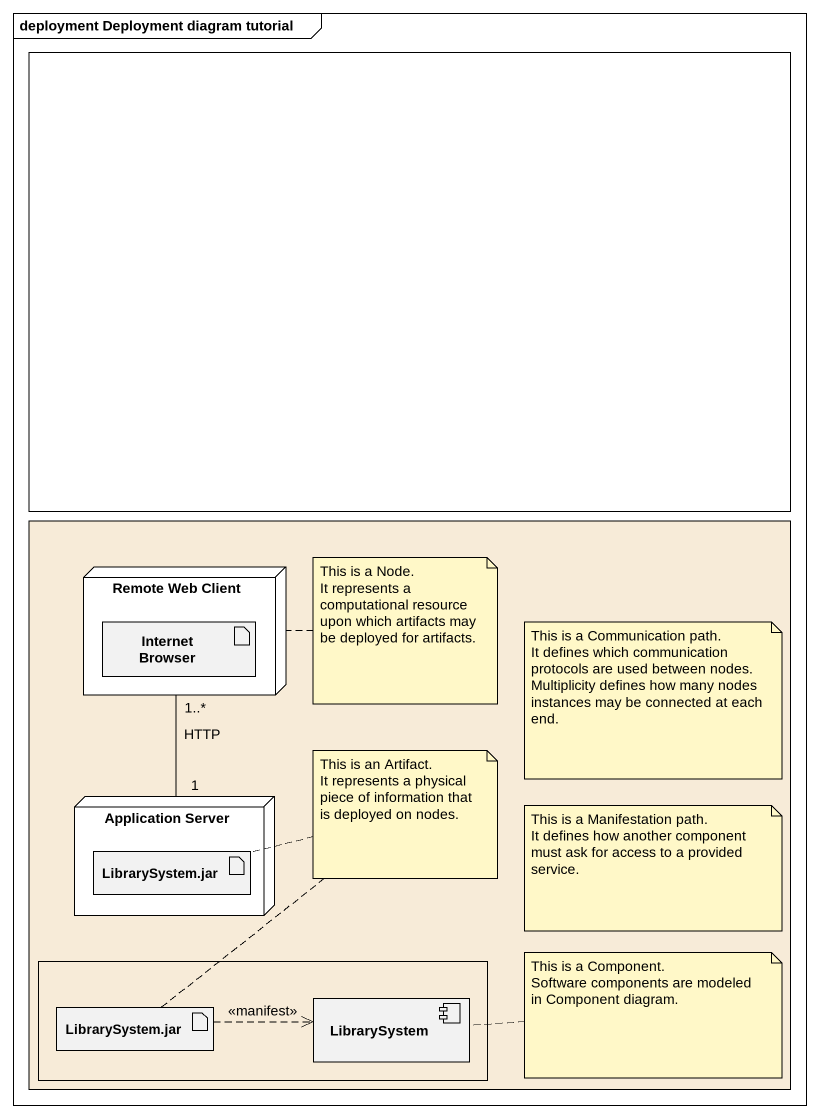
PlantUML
@startuml
mainframe deployment Deployment diagram tutorial
rectangle " " as rectangle1
rectangle " " as rectangle2 #F7EBD8 {
  node "Remote Web Client" as Remote_Web_Client {
    artifact "Internet Browser" as Internet_Browser
  }
  node "Application Server" as Application_Server {
    artifact "LibrarySystem.jar" as LibrarySystem_jar
  }
  rectangle " " as rectangle3 {
    artifact "LibrarySystem.jar" as LibrarySystem_jar_2
    component LibrarySystem
  }
}
Remote_Web_Client "1..*" -- "1" Application_Server : HTTP
LibrarySystem_jar_2 .right.> LibrarySystem : <<manifest>>
note right of Remote_Web_Client
  This is a Node.
  It represents a computational resource upon which artifacts may be deployed for artifacts.
end note
note as N2
  This is a Communication path.
  It defines which communication protocols are used between nodes. Multiplicity defines how many nodes instances may be connected at each end.
end note
note as N3
  This is an Artifact.
  It represents a physical piece of information that is deployed on nodes.
end note
N3 .. LibrarySystem_jar_2
N3 .. LibrarySystem_jar
note as N4
  This is a Manifestation path.
  It defines how another component must ask for access to a provided service.
end note
note right of LibrarySystem
  This is a Component.
  Software components are modeled in Component diagram.
end note
@enduml
